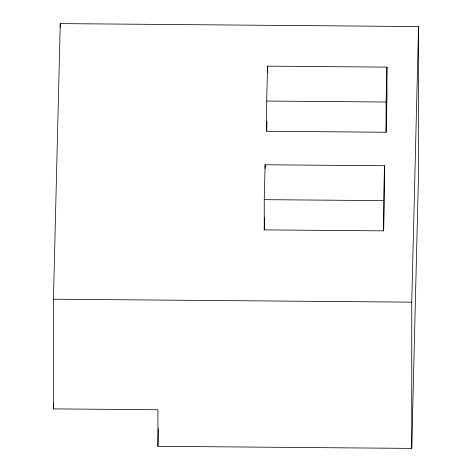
<?xml version="1.0" encoding="UTF-8"?>
<svg xmlns="http://www.w3.org/2000/svg" width="472" height="472" viewBox="0 0 472 472"><rect width="100%" height="100%" fill="white"/><g stroke="black" fill="none" stroke-linecap="round" stroke-linejoin="round"><path stroke-width="0.71" d="M53.448 299.201L60.257 23.6L418.552 26.55L418.552 172.799L411.743 448.4L157.919 446.311L157.919 409.749L53.448 408.888L53.448 299.201L411.743 302.151L418.552 26.55M53.448 408.888L53.572 403.725M157.919 446.311L158.356 428.623M264.249 199.656L265.116 164.757L384.509 165.743L384.509 195.968L383.647 230.861L264.249 229.882L264.249 199.656L383.647 200.635L384.509 165.743M266.692 101.037L267.553 66.139L386.952 67.124L386.952 97.35L386.084 132.249L266.692 131.263L266.692 101.037L386.084 102.023L386.952 67.124M264.249 229.882L264.556 217.521M266.692 131.263L266.922 121.811M411.743 302.151L411.743 448.4M386.084 102.023L386.084 132.249M383.647 200.635L383.647 230.861M267.553 66.139L267.553 72.776M265.116 164.757L265.116 168.445M60.257 23.6L60.257 27.282"/></g></svg>
